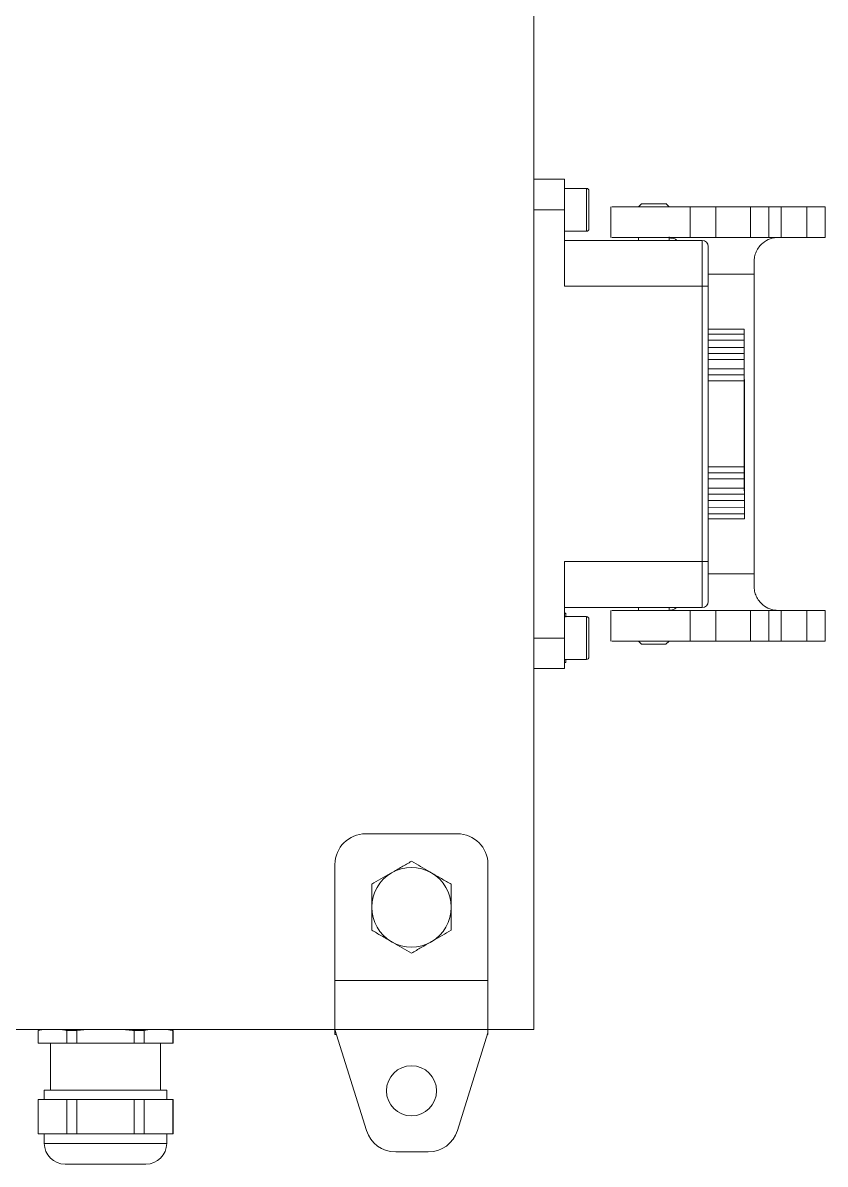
# Model space of a CAD drawing. Extents: x 4137 to 28680, y 2446 to 6814.
# Drawn here: x 10846.8 to 10977.9, y 3404.7 to 3591.2 of the extents above; entities that cross this region are included whole.
import ezdxf

# ---------------------------------------------------------------- set-up
doc = ezdxf.new("R2010")
doc.units = 0
doc.header["$LTSCALE"] = 0.5
doc.layers.get('0').update_dxf_attribs({"linetype": 'CONTINUOUS'})

msp = doc.modelspace()

# ---------------------------------------------------------------- linework, layer by layer
at = {"color": 7, "linetype": 'Continuous', "lineweight": 15}
for p, q in [((10930.31, 3726.67), (10930.31, 3426.67)), ((10930.31, 3726.67), (10930.31, 3426.67)), ((10930.31, 3565.67), (10935.31, 3565.67)), ((10930.31, 3565.67), (10935.31, 3565.67)), ((10935.31, 3560.67), (10935.31, 3565.67)), ((10935.31, 3560.67), (10935.31, 3565.67)), ((10938.91, 3564.17), (10935.31, 3564.17)), ((10938.91, 3564.17), (10935.31, 3564.17)), ((10939.31, 3563.77), (10939.31, 3557.57)), ((10939.31, 3563.77), (10939.31, 3557.57)), ((10947.41, 3561.17), (10947.91, 3561.67)), ((10947.41, 3561.17), (10947.91, 3561.67)), ((10951.91, 3561.67), (10947.91, 3561.67)), ((10951.91, 3561.67), (10947.91, 3561.67)), ((10952.41, 3561.17), (10951.9, 3561.68)), ((10952.41, 3561.17), (10951.9, 3561.68)), ((10930.31, 3560.67), (10935.31, 3560.67)), ((10930.31, 3560.67), (10935.31, 3560.67)), ((10935.31, 3548.17), (10935.31, 3560.67)), ((10935.31, 3548.17), (10935.31, 3560.67)), ((10942.91, 3561.18), (10942.91, 3556.17)), ((10942.91, 3561.18), (10942.91, 3556.17)), ((10955.85, 3556.17), (10955.85, 3561.17)), ((10960.04, 3561.17), (10955.85, 3561.17)), ((10955.85, 3556.17), (10955.85, 3561.17)), ((10960.04, 3561.17), (10955.85, 3561.17)), ((10960.04, 3556.17), (10960.04, 3561.17)), ((10965.71, 3561.17), (10960.04, 3561.17)), ((10960.04, 3556.17), (10960.04, 3561.17)), ((10965.71, 3561.17), (10960.04, 3561.17)), ((10965.71, 3556.17), (10965.71, 3561.17)), ((10965.71, 3556.17), (10965.71, 3561.17)), ((10968.71, 3556.17), (10968.71, 3561.17)), ((10968.71, 3556.17), (10968.71, 3561.17)), ((10970.71, 3556.17), (10970.71, 3561.17)), ((10974.91, 3561.17), (10970.71, 3561.17)), ((10970.71, 3556.17), (10970.71, 3561.17)), ((10974.91, 3561.17), (10970.71, 3561.17)), ((10974.91, 3556.17), (10974.91, 3561.17)), ((10974.91, 3556.17), (10974.91, 3561.17)), ((10977.91, 3556.17), (10977.91, 3561.17)), ((10977.91, 3556.17), (10977.91, 3561.17)), ((10935.31, 3557.17), (10938.91, 3557.17)), ((10935.31, 3557.17), (10938.91, 3557.17)), ((10947.41, 3556.17), (10947.41, 3555.67)), ((10947.41, 3556.17), (10947.41, 3555.67)), ((10952.41, 3555.67), (10952.41, 3556.23)), ((10952.41, 3555.67), (10952.41, 3556.23)), ((10960.04, 3556.17), (10955.85, 3556.17)), ((10960.04, 3556.17), (10955.85, 3556.17)), ((10965.71, 3556.17), (10960.04, 3556.17)), ((10965.71, 3556.17), (10960.04, 3556.17)), ((10974.91, 3556.17), (10970.71, 3556.17)), ((10974.91, 3556.17), (10970.71, 3556.17)), ((10957.81, 3555.67), (10935.31, 3555.67)), ((10957.81, 3555.67), (10935.31, 3555.67)), ((10957.81, 3548.17), (10957.81, 3555.67)), ((10957.81, 3548.17), (10957.81, 3555.67)), ((10966.29, 3552.17), (10966.29, 3550.17)), ((10966.29, 3552.17), (10966.29, 3550.17)), ((10966.29, 3501.17), (10966.29, 3550.17)), ((10966.29, 3501.17), (10966.29, 3550.17)), ((10957.81, 3548.17), (10935.31, 3548.17)), ((10957.81, 3548.17), (10935.31, 3548.17)), ((10957.81, 3503.17), (10957.81, 3548.17)), ((10958.81, 3548.17), (10957.81, 3548.17)), ((10957.81, 3503.17), (10957.81, 3548.17)), ((10958.81, 3548.17), (10957.81, 3548.17)), ((10958.81, 3503.17), (10958.81, 3548.17)), ((10958.81, 3503.17), (10958.81, 3548.17)), ((10958.81, 3541.18), (10964.7, 3541.18)), ((10958.81, 3541.18), (10964.7, 3541.18)), ((10964.7, 3540.35), (10964.7, 3541.18)), ((10964.7, 3541.18), (10964.7, 3541.18)), ((10964.7, 3541.18), (10964.7, 3540.2)), ((10964.7, 3540.35), (10964.7, 3541.18)), ((10964.7, 3541.18), (10964.7, 3541.18)), ((10964.7, 3541.18), (10964.7, 3540.2)), ((10964.7, 3538.18), (10964.7, 3539.37)), ((10964.7, 3538.18), (10964.7, 3539.37)), ((10964.7, 3537.25), (10964.71, 3528.68)), ((10964.7, 3537.25), (10964.71, 3528.68)), ((10958.81, 3537.18), (10964.7, 3537.18)), ((10958.81, 3537.18), (10964.7, 3537.18)), ((10964.7, 3537.18), (10964.7, 3537.18)), ((10964.7, 3537.18), (10964.7, 3537.18)), ((10964.7, 3534.68), (10964.7, 3536.18)), ((10964.7, 3534.68), (10964.7, 3536.18)), ((10964.7, 3533.68), (10958.81, 3533.68)), ((10964.7, 3533.68), (10958.81, 3533.68)), ((10964.7, 3533.68), (10964.7, 3533.68)), ((10964.7, 3533.68), (10964.7, 3533.68)), ((10964.7, 3532.71), (10958.81, 3532.71)), ((10964.7, 3532.71), (10958.81, 3532.71)), ((10964.7, 3518.64), (10964.7, 3532.71)), ((10964.7, 3518.64), (10964.7, 3532.71)), ((10964.71, 3527.68), (10964.71, 3527.68)), ((10964.71, 3527.68), (10964.71, 3527.68)), ((10964.71, 3526.68), (10964.71, 3524.68)), ((10964.71, 3526.68), (10964.71, 3524.68)), ((10964.71, 3523.68), (10964.71, 3523.68)), ((10964.71, 3523.68), (10964.71, 3523.68)), ((10964.71, 3522.68), (10964.71, 3514.1)), ((10964.71, 3522.68), (10964.71, 3514.1)), ((10958.81, 3518.64), (10964.7, 3518.64)), ((10958.81, 3518.64), (10964.7, 3518.64)), ((10958.81, 3517.68), (10964.7, 3517.68)), ((10958.81, 3517.68), (10964.7, 3517.68)), ((10964.7, 3517.68), (10964.7, 3517.68)), ((10964.7, 3517.68), (10964.7, 3517.68)), ((10964.7, 3515.18), (10964.7, 3516.68)), ((10964.7, 3515.18), (10964.7, 3516.68)), ((10964.71, 3514.18), (10958.81, 3514.18)), ((10964.71, 3514.18), (10958.81, 3514.18)), ((10964.71, 3514.18), (10964.71, 3514.18)), ((10964.71, 3514.18), (10964.71, 3514.18)), ((10964.71, 3511.99), (10964.71, 3513.18)), ((10964.71, 3511.99), (10964.71, 3513.18)), ((10964.71, 3511.15), (10964.71, 3510.18)), ((10964.71, 3511.15), (10964.71, 3510.18)), ((10958.81, 3510.18), (10964.71, 3510.18)), ((10958.81, 3510.18), (10964.71, 3510.18)), ((10964.71, 3510.18), (10964.71, 3511)), ((10964.71, 3510.18), (10964.71, 3511)), ((10964.71, 3510.18), (10964.71, 3510.18)), ((10964.71, 3510.18), (10964.71, 3510.18)), ((10935.31, 3503.17), (10957.81, 3503.17)), ((10935.31, 3503.17), (10935.31, 3490.67)), ((10935.31, 3503.17), (10957.81, 3503.17)), ((10935.31, 3503.17), (10935.31, 3490.67)), ((10957.81, 3503.17), (10958.81, 3503.17)), ((10957.81, 3495.67), (10957.81, 3503.17)), ((10957.81, 3503.17), (10958.81, 3503.17)), ((10957.81, 3495.67), (10957.81, 3503.17)), ((10966.29, 3499.17), (10966.29, 3501.17)), ((10966.29, 3499.17), (10966.29, 3501.17)), ((10935.31, 3495.67), (10957.81, 3495.67)), ((10935.31, 3495.67), (10957.81, 3495.67)), ((10935.52, 3494.73), (10935.31, 3494.73)), ((10935.52, 3494.73), (10935.31, 3494.73)), ((10935.51, 3494.67), (10935.31, 3494.67)), ((10935.51, 3494.67), (10935.31, 3494.67)), ((10935.51, 3494.17), (10935.51, 3494.67)), ((10935.51, 3494.17), (10935.51, 3494.67)), ((10942.91, 3495.18), (10942.91, 3490.17)), ((10942.91, 3495.18), (10942.91, 3490.17)), ((10947.41, 3495.17), (10947.41, 3495.67)), ((10947.41, 3495.17), (10947.41, 3495.67)), ((10952.41, 3495.12), (10952.41, 3495.67)), ((10952.41, 3495.12), (10952.41, 3495.67)), ((10955.85, 3495.17), (10955.85, 3490.17)), ((10955.85, 3495.17), (10960.04, 3495.17)), ((10955.85, 3495.17), (10955.85, 3490.17)), ((10955.85, 3495.17), (10960.04, 3495.17)), ((10960.04, 3495.17), (10960.04, 3490.17)), ((10960.04, 3495.17), (10965.71, 3495.17)), ((10960.04, 3495.17), (10960.04, 3490.17)), ((10960.04, 3495.17), (10965.71, 3495.17)), ((10965.71, 3495.17), (10965.71, 3490.17)), ((10965.71, 3495.17), (10965.71, 3490.17)), ((10968.71, 3495.17), (10968.71, 3490.17)), ((10968.71, 3495.17), (10968.71, 3490.17)), ((10970.71, 3495.17), (10970.71, 3490.17)), ((10970.71, 3495.17), (10974.91, 3495.17)), ((10970.71, 3495.17), (10970.71, 3490.17)), ((10970.71, 3495.17), (10974.91, 3495.17)), ((10974.91, 3495.17), (10974.91, 3490.17)), ((10974.91, 3495.17), (10974.91, 3490.17)), ((10977.91, 3495.17), (10977.91, 3490.17)), ((10977.91, 3495.17), (10977.91, 3490.17)), ((10938.91, 3494.17), (10935.31, 3494.17)), ((10938.91, 3494.17), (10935.31, 3494.17)), ((10939.31, 3493.77), (10939.31, 3487.57)), ((10939.31, 3493.77), (10939.31, 3487.57)), ((10930.31, 3490.67), (10935.31, 3490.67)), ((10930.31, 3490.67), (10935.31, 3490.67)), ((10935.31, 3490.67), (10935.31, 3485.67)), ((10935.31, 3490.67), (10935.31, 3485.67)), ((10947.41, 3490.17), (10947.91, 3489.67)), ((10947.41, 3490.17), (10947.91, 3489.67)), ((10951.9, 3489.67), (10952.41, 3490.18)), ((10951.9, 3489.67), (10952.41, 3490.18)), ((10955.85, 3490.17), (10960.04, 3490.17)), ((10955.85, 3490.17), (10960.04, 3490.17)), ((10960.04, 3490.17), (10965.71, 3490.17)), ((10960.04, 3490.17), (10965.71, 3490.17)), ((10970.71, 3490.17), (10974.91, 3490.17)), ((10970.71, 3490.17), (10974.91, 3490.17)), ((10935.31, 3487.17), (10938.91, 3487.17)), ((10935.31, 3487.17), (10938.91, 3487.17)), ((10935.51, 3486.67), (10935.51, 3487.17)), ((10935.51, 3486.67), (10935.51, 3487.17)), ((10935.31, 3485.67), (10930.31, 3485.67)), ((10935.31, 3485.67), (10930.31, 3485.67)), ((10935.31, 3486.67), (10935.51, 3486.67)), ((10935.31, 3486.67), (10935.51, 3486.67)), ((10902.81, 3458.67), (10917.81, 3458.67)), ((10902.81, 3458.67), (10917.81, 3458.67)), ((10897.81, 3453.67), (10897.81, 3434.67)), ((10897.81, 3453.67), (10897.81, 3434.67)), ((10922.81, 3453.67), (10922.81, 3434.67)), ((10922.81, 3453.67), (10922.81, 3434.67)), ((10897.81, 3434.67), (10922.81, 3434.67)), ((10897.81, 3434.67), (10897.81, 3426.67)), ((10897.81, 3434.67), (10922.81, 3434.67)), ((10897.81, 3434.67), (10897.81, 3426.67)), ((10922.81, 3434.67), (10922.81, 3426.67)), ((10922.81, 3434.67), (10922.81, 3426.67)), ((10897.81, 3426.67), (10762.81, 3426.67)), ((10897.81, 3426.67), (10762.81, 3426.67)), ((10849.89, 3426.67), (10849.28, 3426.51)), ((10849.89, 3426.67), (10849.28, 3426.51)), ((10849.28, 3426.51), (10849.28, 3424.43)), ((10849.28, 3426.51), (10849.32, 3426.51)), ((10849.28, 3426.51), (10849.28, 3424.43)), ((10849.28, 3426.51), (10849.32, 3426.51)), ((10849.32, 3426.51), (10850.18, 3426.67)), ((10849.32, 3426.51), (10850.18, 3426.67)), ((10849.32, 3424.43), (10849.32, 3426.51)), ((10849.32, 3424.43), (10849.32, 3426.51)), ((10853.98, 3426.51), (10855.65, 3426.51)), ((10853.98, 3424.43), (10853.98, 3426.51)), ((10853.98, 3426.51), (10855.65, 3426.51)), ((10853.98, 3424.43), (10853.98, 3426.51)), ((10855.65, 3426.51), (10857.37, 3426.67)), ((10855.65, 3426.51), (10857.37, 3426.67)), ((10855.65, 3424.43), (10855.65, 3426.51)), ((10855.65, 3424.43), (10855.65, 3426.51)), ((10864.97, 3424.43), (10864.97, 3426.51)), ((10864.97, 3426.51), (10866.64, 3426.51)), ((10864.97, 3424.43), (10864.97, 3426.51)), ((10864.97, 3426.51), (10866.64, 3426.51)), ((10866.64, 3426.51), (10867.5, 3426.67)), ((10866.64, 3426.51), (10867.5, 3426.67)), ((10866.64, 3424.43), (10866.64, 3426.51)), ((10866.64, 3424.43), (10866.64, 3426.51)), ((10871.34, 3426.51), (10870.73, 3426.67)), ((10871.34, 3426.51), (10870.73, 3426.67)), ((10871.3, 3424.43), (10871.3, 3426.51)), ((10871.3, 3426.51), (10871.34, 3426.51)), ((10871.3, 3424.43), (10871.3, 3426.51)), ((10871.3, 3426.51), (10871.34, 3426.51)), ((10871.34, 3424.43), (10871.34, 3426.51)), ((10871.34, 3424.43), (10871.34, 3426.51)), ((10897.81, 3426.67), (10922.81, 3426.67)), ((10897.81, 3426.67), (10902.96, 3410.18)), ((10897.81, 3426.67), (10897.81, 3425.85)), ((10897.81, 3426.67), (10922.81, 3426.67)), ((10897.81, 3426.67), (10902.96, 3410.18)), ((10897.81, 3426.67), (10897.81, 3425.85)), ((10898.07, 3425.85), (10897.81, 3425.85)), ((10898.07, 3425.85), (10897.81, 3425.85)), ((10917.83, 3410.18), (10922.81, 3426.13)), ((10917.83, 3410.18), (10922.81, 3426.13)), ((10922.81, 3425.85), (10922.72, 3425.85)), ((10922.81, 3425.85), (10922.72, 3425.85)), ((10930.31, 3426.67), (10922.81, 3426.67)), ((10922.81, 3426.13), (10922.81, 3426.67)), ((10930.31, 3426.67), (10922.81, 3426.67)), ((10922.81, 3426.13), (10922.81, 3426.67)), ((10922.81, 3426.13), (10922.81, 3425.85)), ((10922.81, 3426.13), (10922.81, 3425.85)), ((10849.32, 3424.43), (10849.28, 3424.43)), ((10849.32, 3424.43), (10849.28, 3424.43)), ((10853.98, 3424.43), (10849.32, 3424.43)), ((10853.98, 3424.43), (10849.32, 3424.43)), ((10851.3, 3424.43), (10851.3, 3416.77)), ((10851.3, 3424.43), (10851.3, 3416.77)), ((10855.65, 3424.43), (10853.98, 3424.43)), ((10855.65, 3424.43), (10853.98, 3424.43)), ((10864.97, 3424.43), (10855.65, 3424.43)), ((10864.97, 3424.43), (10855.65, 3424.43)), ((10866.64, 3424.43), (10864.97, 3424.43)), ((10866.64, 3424.43), (10864.97, 3424.43)), ((10871.3, 3424.43), (10866.64, 3424.43)), ((10871.3, 3424.43), (10866.64, 3424.43)), ((10869.32, 3416.77), (10869.32, 3424.43)), ((10869.32, 3416.77), (10869.32, 3424.43)), ((10871.34, 3424.43), (10871.3, 3424.43)), ((10871.34, 3424.43), (10871.3, 3424.43)), ((10850.31, 3416.77), (10850.31, 3415.23)), ((10850.31, 3416.77), (10870.31, 3416.77)), ((10850.31, 3416.77), (10850.31, 3415.23)), ((10850.31, 3416.77), (10870.31, 3416.77)), ((10870.31, 3415.23), (10870.31, 3416.77)), ((10870.31, 3415.23), (10870.31, 3416.77)), ((10849.28, 3415.23), (10849.28, 3409.62)), ((10849.32, 3415.23), (10849.28, 3415.23)), ((10849.28, 3415.23), (10849.28, 3409.62)), ((10849.32, 3415.23), (10849.28, 3415.23)), ((10849.32, 3409.62), (10849.32, 3415.23)), ((10851.65, 3415.23), (10849.32, 3415.23)), ((10849.32, 3409.62), (10849.32, 3415.23)), ((10851.65, 3415.23), (10849.32, 3415.23)), ((10853.98, 3415.23), (10851.65, 3415.23)), ((10853.98, 3415.23), (10851.65, 3415.23)), ((10853.98, 3409.62), (10853.98, 3415.23)), ((10855.65, 3415.23), (10853.98, 3415.23)), ((10853.98, 3409.62), (10853.98, 3415.23)), ((10855.65, 3415.23), (10853.98, 3415.23)), ((10855.65, 3409.62), (10855.65, 3415.23)), ((10860.31, 3415.23), (10855.65, 3415.23)), ((10855.65, 3409.62), (10855.65, 3415.23)), ((10860.31, 3415.23), (10855.65, 3415.23)), ((10864.97, 3415.23), (10860.31, 3415.23)), ((10864.97, 3415.23), (10860.31, 3415.23)), ((10864.97, 3409.62), (10864.97, 3415.23)), ((10866.64, 3415.23), (10864.97, 3415.23)), ((10864.97, 3409.62), (10864.97, 3415.23)), ((10866.64, 3415.23), (10864.97, 3415.23)), ((10866.64, 3409.62), (10866.64, 3415.23)), ((10868.97, 3415.23), (10866.64, 3415.23)), ((10866.64, 3409.62), (10866.64, 3415.23)), ((10868.97, 3415.23), (10866.64, 3415.23)), ((10871.3, 3415.23), (10868.97, 3415.23)), ((10871.3, 3415.23), (10868.97, 3415.23)), ((10871.3, 3409.62), (10871.3, 3415.23)), ((10871.34, 3415.23), (10871.3, 3415.23)), ((10871.3, 3409.62), (10871.3, 3415.23)), ((10871.34, 3415.23), (10871.3, 3415.23)), ((10871.34, 3409.62), (10871.34, 3415.23)), ((10871.34, 3409.62), (10871.34, 3415.23)), ((10849.28, 3409.62), (10849.32, 3409.62)), ((10849.28, 3409.62), (10849.32, 3409.62)), ((10849.32, 3409.62), (10851.65, 3409.62)), ((10849.32, 3409.62), (10851.65, 3409.62)), ((10850.31, 3409.62), (10850.31, 3408.08)), ((10850.31, 3409.62), (10850.31, 3408.08)), ((10851.65, 3409.62), (10853.98, 3409.62)), ((10851.65, 3409.62), (10853.98, 3409.62)), ((10853.98, 3409.62), (10855.65, 3409.62)), ((10853.98, 3409.62), (10855.65, 3409.62)), ((10855.65, 3409.62), (10860.31, 3409.62)), ((10855.65, 3409.62), (10860.31, 3409.62)), ((10860.31, 3409.62), (10864.97, 3409.62)), ((10860.31, 3409.62), (10864.97, 3409.62)), ((10864.97, 3409.62), (10866.64, 3409.62)), ((10864.97, 3409.62), (10866.64, 3409.62)), ((10866.64, 3409.62), (10868.97, 3409.62)), ((10866.64, 3409.62), (10868.97, 3409.62)), ((10868.97, 3409.62), (10871.3, 3409.62)), ((10868.97, 3409.62), (10871.3, 3409.62)), ((10870.31, 3408.08), (10870.31, 3409.62)), ((10870.31, 3408.08), (10870.31, 3409.62)), ((10871.3, 3409.62), (10871.34, 3409.62)), ((10871.3, 3409.62), (10871.34, 3409.62)), ((10907.73, 3406.67), (10913.05, 3406.67)), ((10907.73, 3406.67), (10913.05, 3406.67)), ((10853.71, 3404.67), (10866.91, 3404.67)), ((10853.71, 3404.67), (10866.91, 3404.67))]:
    msp.add_line(p, q, dxfattribs=at)
at = {"color": 8, "linetype": 'Continuous', "lineweight": 15}
for p, q in [((10938.91, 3557.17), (10938.91, 3564.17)), ((10938.91, 3557.17), (10938.91, 3564.17)), ((10966.29, 3550.17), (10958.81, 3550.17)), ((10966.29, 3550.17), (10958.81, 3550.17)), ((10958.81, 3540.35), (10964.7, 3540.35)), ((10958.81, 3540.35), (10964.7, 3540.35)), ((10958.81, 3539.37), (10964.7, 3539.37)), ((10958.81, 3539.37), (10964.7, 3539.37)), ((10958.81, 3538.18), (10964.7, 3538.18)), ((10958.81, 3538.18), (10964.7, 3538.18)), ((10964.7, 3536.18), (10958.81, 3536.18)), ((10964.7, 3536.18), (10958.81, 3536.18)), ((10964.7, 3534.68), (10958.81, 3534.68)), ((10964.7, 3534.68), (10958.81, 3534.68)), ((10958.81, 3516.68), (10964.7, 3516.68)), ((10958.81, 3516.68), (10964.7, 3516.68)), ((10958.81, 3515.18), (10964.7, 3515.18)), ((10958.81, 3515.18), (10964.7, 3515.18)), ((10964.71, 3513.18), (10958.81, 3513.18)), ((10964.71, 3513.18), (10958.81, 3513.18)), ((10964.71, 3511.99), (10958.81, 3511.98)), ((10964.71, 3511.99), (10958.81, 3511.98)), ((10964.71, 3511), (10958.81, 3511)), ((10964.71, 3511), (10958.81, 3511)), ((10966.29, 3501.17), (10958.81, 3501.17)), ((10966.29, 3501.17), (10958.81, 3501.17)), ((10938.91, 3487.17), (10938.91, 3494.17)), ((10938.91, 3487.17), (10938.91, 3494.17)), ((10850.31, 3408.08), (10870.31, 3408.08)), ((10850.31, 3408.08), (10870.31, 3408.08))]:
    msp.add_line(p, q, dxfattribs=at)
at = {"color": 7, "linetype": 'Continuous', "lineweight": 15, "flags": 128}
for points in [[(10964.7, 3540.35), (10964.7, 3540.31), (10964.7, 3540.23), (10964.7, 3540.13), (10964.7, 3540.01), (10964.7, 3539.87), (10964.7, 3539.71), (10964.7, 3539.54), (10964.7, 3539.37)], [(10964.7, 3540.35), (10964.7, 3540.31), (10964.7, 3540.23), (10964.7, 3540.13), (10964.7, 3540.01), (10964.7, 3539.87), (10964.7, 3539.71), (10964.7, 3539.54), (10964.7, 3539.37)], [(10964.7, 3540.2), (10964.7, 3540.07), (10964.7, 3539.85), (10964.7, 3539.55), (10964.7, 3539.18), (10964.7, 3538.75), (10964.7, 3538.27), (10964.7, 3537.77), (10964.7, 3537.25)], [(10964.7, 3540.2), (10964.7, 3540.07), (10964.7, 3539.85), (10964.7, 3539.55), (10964.7, 3539.18), (10964.7, 3538.75), (10964.7, 3538.27), (10964.7, 3537.77), (10964.7, 3537.25)], [(10964.7, 3537.18), (10964.7, 3537.2), (10964.7, 3537.25), (10964.7, 3537.34), (10964.7, 3537.47), (10964.7, 3537.62), (10964.7, 3537.79), (10964.7, 3537.98), (10964.7, 3538.18)], [(10964.7, 3537.18), (10964.7, 3537.2), (10964.7, 3537.25), (10964.7, 3537.34), (10964.7, 3537.47), (10964.7, 3537.62), (10964.7, 3537.79), (10964.7, 3537.98), (10964.7, 3538.18)], [(10964.7, 3536.18), (10964.7, 3536.37), (10964.7, 3536.56), (10964.7, 3536.73), (10964.7, 3536.88), (10964.7, 3537.01), (10964.7, 3537.1), (10964.7, 3537.16), (10964.7, 3537.18)], [(10964.7, 3536.18), (10964.7, 3536.37), (10964.7, 3536.56), (10964.7, 3536.73), (10964.7, 3536.88), (10964.7, 3537.01), (10964.7, 3537.1), (10964.7, 3537.16), (10964.7, 3537.18)], [(10964.7, 3533.68), (10964.7, 3533.7), (10964.7, 3533.75), (10964.7, 3533.84), (10964.7, 3533.97), (10964.7, 3534.12), (10964.7, 3534.29), (10964.7, 3534.48), (10964.7, 3534.68)], [(10964.7, 3533.68), (10964.7, 3533.7), (10964.7, 3533.75), (10964.7, 3533.84), (10964.7, 3533.97), (10964.7, 3534.12), (10964.7, 3534.29), (10964.7, 3534.48), (10964.7, 3534.68)], [(10964.7, 3532.38), (10964.7, 3532.91), (10964.7, 3533.37), (10964.7, 3533.67), (10964.7, 3533.78), (10964.7, 3533.67), (10964.7, 3533.37), (10964.7, 3532.91), (10964.7, 3532.38), (10964.7, 3531.84), (10964.7, 3531.39), (10964.7, 3531.08), (10964.7, 3530.98), (10964.7, 3531.08), (10964.7, 3531.39), (10964.7, 3531.84), (10964.7, 3532.38)], [(10964.7, 3532.38), (10964.7, 3532.91), (10964.7, 3533.37), (10964.7, 3533.67), (10964.7, 3533.78), (10964.7, 3533.67), (10964.7, 3533.37), (10964.7, 3532.91), (10964.7, 3532.38), (10964.7, 3531.84), (10964.7, 3531.39), (10964.7, 3531.08), (10964.7, 3530.98), (10964.7, 3531.08), (10964.7, 3531.39), (10964.7, 3531.84), (10964.7, 3532.38)], [(10964.7, 3532.38), (10964.7, 3532.91), (10964.7, 3533.37), (10964.7, 3533.67), (10964.7, 3533.78), (10964.7, 3533.67), (10964.7, 3533.37), (10964.7, 3532.91), (10964.7, 3532.38), (10964.7, 3531.84), (10964.7, 3531.39), (10964.7, 3531.08), (10964.7, 3530.98), (10964.7, 3531.08), (10964.7, 3531.39), (10964.7, 3531.84), (10964.7, 3532.38)], [(10964.7, 3532.38), (10964.7, 3532.91), (10964.7, 3533.37), (10964.7, 3533.67), (10964.7, 3533.78), (10964.7, 3533.67), (10964.7, 3533.37), (10964.7, 3532.91), (10964.7, 3532.38), (10964.7, 3531.84), (10964.7, 3531.39), (10964.7, 3531.08), (10964.7, 3530.98), (10964.7, 3531.08), (10964.7, 3531.39), (10964.7, 3531.84), (10964.7, 3532.38)], [(10964.7, 3533.68), (10964.7, 3533.66), (10964.7, 3533.6), (10964.7, 3533.51), (10964.7, 3533.39), (10964.7, 3533.25), (10964.7, 3533.08), (10964.7, 3532.9), (10964.7, 3532.71)], [(10964.7, 3533.68), (10964.7, 3533.66), (10964.7, 3533.6), (10964.7, 3533.51), (10964.7, 3533.39), (10964.7, 3533.25), (10964.7, 3533.08), (10964.7, 3532.9), (10964.7, 3532.71)], [(10964.71, 3527.68), (10964.71, 3527.7), (10964.71, 3527.75), (10964.71, 3527.84), (10964.71, 3527.97), (10964.71, 3528.12), (10964.71, 3528.29), (10964.71, 3528.48), (10964.71, 3528.68)], [(10964.71, 3527.68), (10964.71, 3527.7), (10964.71, 3527.75), (10964.71, 3527.84), (10964.71, 3527.97), (10964.71, 3528.12), (10964.71, 3528.29), (10964.71, 3528.48), (10964.71, 3528.68)], [(10964.7, 3525.68), (10964.7, 3526.21), (10964.7, 3526.67), (10964.7, 3526.97), (10964.7, 3527.08), (10964.7, 3526.97), (10964.7, 3526.67), (10964.7, 3526.21), (10964.7, 3525.68), (10964.7, 3525.14), (10964.7, 3524.69), (10964.7, 3524.38), (10964.7, 3524.28), (10964.7, 3524.38), (10964.7, 3524.69), (10964.7, 3525.14), (10964.7, 3525.68)], [(10964.7, 3525.68), (10964.7, 3526.21), (10964.7, 3526.67), (10964.7, 3526.97), (10964.7, 3527.08), (10964.7, 3526.97), (10964.7, 3526.67), (10964.7, 3526.21), (10964.7, 3525.68), (10964.7, 3525.14), (10964.7, 3524.69), (10964.7, 3524.38), (10964.7, 3524.28), (10964.7, 3524.38), (10964.7, 3524.69), (10964.7, 3525.14), (10964.7, 3525.68)], [(10964.71, 3526.68), (10964.71, 3526.87), (10964.71, 3527.06), (10964.71, 3527.23), (10964.71, 3527.38), (10964.71, 3527.51), (10964.71, 3527.6), (10964.71, 3527.66), (10964.71, 3527.68)], [(10964.71, 3526.68), (10964.71, 3526.87), (10964.71, 3527.06), (10964.71, 3527.23), (10964.71, 3527.38), (10964.71, 3527.51), (10964.71, 3527.6), (10964.71, 3527.66), (10964.71, 3527.68)], [(10964.71, 3525.68), (10964.71, 3526.21), (10964.71, 3526.67), (10964.71, 3526.97), (10964.71, 3527.08), (10964.71, 3526.97), (10964.71, 3526.67), (10964.71, 3526.21), (10964.71, 3525.68), (10964.71, 3525.14), (10964.71, 3524.69), (10964.71, 3524.38), (10964.71, 3524.28), (10964.71, 3524.38), (10964.71, 3524.69), (10964.71, 3525.14), (10964.71, 3525.68)], [(10964.71, 3525.68), (10964.71, 3526.21), (10964.71, 3526.67), (10964.71, 3526.97), (10964.71, 3527.08), (10964.71, 3526.97), (10964.71, 3526.67), (10964.71, 3526.21), (10964.71, 3525.68), (10964.71, 3525.14), (10964.71, 3524.69), (10964.71, 3524.38), (10964.71, 3524.28), (10964.71, 3524.38), (10964.71, 3524.69), (10964.71, 3525.14), (10964.71, 3525.68)], [(10964.71, 3523.68), (10964.71, 3523.7), (10964.71, 3523.75), (10964.71, 3523.84), (10964.71, 3523.97), (10964.71, 3524.12), (10964.71, 3524.29), (10964.71, 3524.48), (10964.71, 3524.68)], [(10964.71, 3523.68), (10964.71, 3523.7), (10964.71, 3523.75), (10964.71, 3523.84), (10964.71, 3523.97), (10964.71, 3524.12), (10964.71, 3524.29), (10964.71, 3524.48), (10964.71, 3524.68)], [(10964.71, 3522.68), (10964.71, 3522.87), (10964.71, 3523.06), (10964.71, 3523.23), (10964.71, 3523.38), (10964.71, 3523.51), (10964.71, 3523.6), (10964.71, 3523.66), (10964.71, 3523.68)], [(10964.71, 3522.68), (10964.71, 3522.87), (10964.71, 3523.06), (10964.71, 3523.23), (10964.71, 3523.38), (10964.71, 3523.51), (10964.71, 3523.6), (10964.71, 3523.66), (10964.71, 3523.68)], [(10964.71, 3518.98), (10964.71, 3519.51), (10964.71, 3519.97), (10964.71, 3520.27), (10964.71, 3520.38), (10964.71, 3520.27), (10964.71, 3519.97), (10964.71, 3519.51), (10964.71, 3518.98), (10964.71, 3518.44), (10964.71, 3517.99), (10964.71, 3517.68), (10964.71, 3517.58), (10964.71, 3517.68), (10964.71, 3517.99), (10964.71, 3518.44), (10964.71, 3518.98)], [(10964.71, 3518.98), (10964.71, 3519.51), (10964.71, 3519.97), (10964.71, 3520.27), (10964.71, 3520.38), (10964.71, 3520.27), (10964.71, 3519.97), (10964.71, 3519.51), (10964.71, 3518.98), (10964.71, 3518.44), (10964.71, 3517.99), (10964.71, 3517.68), (10964.71, 3517.58), (10964.71, 3517.68), (10964.71, 3517.99), (10964.71, 3518.44), (10964.71, 3518.98)], [(10964.71, 3518.98), (10964.71, 3519.51), (10964.71, 3519.97), (10964.71, 3520.27), (10964.71, 3520.38), (10964.71, 3520.27), (10964.71, 3519.97), (10964.71, 3519.51), (10964.71, 3518.98), (10964.71, 3518.44), (10964.71, 3517.99), (10964.71, 3517.68), (10964.71, 3517.58), (10964.71, 3517.68), (10964.71, 3517.99), (10964.71, 3518.44), (10964.71, 3518.98)], [(10964.71, 3518.98), (10964.71, 3519.51), (10964.71, 3519.97), (10964.71, 3520.27), (10964.71, 3520.38), (10964.71, 3520.27), (10964.71, 3519.97), (10964.71, 3519.51), (10964.71, 3518.98), (10964.71, 3518.44), (10964.71, 3517.99), (10964.71, 3517.68), (10964.71, 3517.58), (10964.71, 3517.68), (10964.71, 3517.99), (10964.71, 3518.44), (10964.71, 3518.98)], [(10964.7, 3518.64), (10964.7, 3518.45), (10964.7, 3518.27), (10964.7, 3518.1), (10964.7, 3517.96), (10964.7, 3517.84), (10964.7, 3517.75), (10964.7, 3517.69), (10964.7, 3517.68)], [(10964.7, 3518.64), (10964.7, 3518.45), (10964.7, 3518.27), (10964.7, 3518.1), (10964.7, 3517.96), (10964.7, 3517.84), (10964.7, 3517.75), (10964.7, 3517.69), (10964.7, 3517.68)], [(10964.7, 3516.68), (10964.7, 3516.87), (10964.7, 3517.06), (10964.7, 3517.23), (10964.7, 3517.38), (10964.7, 3517.51), (10964.7, 3517.6), (10964.7, 3517.66), (10964.7, 3517.68)], [(10964.7, 3516.68), (10964.7, 3516.87), (10964.7, 3517.06), (10964.7, 3517.23), (10964.7, 3517.38), (10964.7, 3517.51), (10964.7, 3517.6), (10964.7, 3517.66), (10964.7, 3517.68)], [(10964.71, 3514.18), (10964.71, 3514.2), (10964.71, 3514.25), (10964.71, 3514.34), (10964.71, 3514.47), (10964.71, 3514.62), (10964.7, 3514.79), (10964.7, 3514.98), (10964.7, 3515.18)], [(10964.71, 3514.18), (10964.71, 3514.2), (10964.71, 3514.25), (10964.71, 3514.34), (10964.71, 3514.47), (10964.71, 3514.62), (10964.7, 3514.79), (10964.7, 3514.98), (10964.7, 3515.18)], [(10964.71, 3513.18), (10964.71, 3513.37), (10964.71, 3513.56), (10964.71, 3513.73), (10964.71, 3513.88), (10964.71, 3514.01), (10964.71, 3514.1), (10964.71, 3514.16), (10964.71, 3514.18)], [(10964.71, 3513.18), (10964.71, 3513.37), (10964.71, 3513.56), (10964.71, 3513.73), (10964.71, 3513.88), (10964.71, 3514.01), (10964.71, 3514.1), (10964.71, 3514.16), (10964.71, 3514.18)], [(10964.71, 3514.1), (10964.71, 3513.58), (10964.71, 3513.08), (10964.71, 3512.6), (10964.71, 3512.18), (10964.71, 3511.81), (10964.71, 3511.51), (10964.71, 3511.29), (10964.71, 3511.15)], [(10964.71, 3514.1), (10964.71, 3513.58), (10964.71, 3513.08), (10964.71, 3512.6), (10964.71, 3512.18), (10964.71, 3511.81), (10964.71, 3511.51), (10964.71, 3511.29), (10964.71, 3511.15)], [(10964.71, 3511.99), (10964.71, 3511.81), (10964.71, 3511.64), (10964.71, 3511.49), (10964.71, 3511.34), (10964.71, 3511.22), (10964.71, 3511.12), (10964.71, 3511.05), (10964.71, 3511)], [(10964.71, 3511.99), (10964.71, 3511.81), (10964.71, 3511.64), (10964.71, 3511.49), (10964.71, 3511.34), (10964.71, 3511.22), (10964.71, 3511.12), (10964.71, 3511.05), (10964.71, 3511)]]:
    msp.add_lwpolyline(points, dxfattribs=at)
at = {"color": 7, "linetype": 'Continuous', "lineweight": 15}
msp.add_circle((10910.31, 3416.67), 4.1, dxfattribs=at)
msp.add_circle((10910.31, 3416.67), 4.1, dxfattribs=at)
for centre, radius, start, end in [((10938.91, 3563.77), 0.4, 0, 90), ((10938.91, 3563.77), 0.4, 0, 90), ((10938.91, 3557.57), 0.4, 270, 0), ((10938.91, 3557.57), 0.4, 270, 0), ((10957.81, 3554.67), 1, 0, 90), ((10957.81, 3554.67), 1, 0, 90), ((10957.81, 3496.67), 1, 270, 360), ((10957.81, 3496.67), 1, 270, 360), ((10938.91, 3493.77), 0.4, 0, 90), ((10938.91, 3493.77), 0.4, 0, 90), ((10938.91, 3487.57), 0.4, 270, 0), ((10938.91, 3487.57), 0.4, 270, 0), ((10902.81, 3453.67), 5, 90, 180), ((10902.81, 3453.67), 5, 90, 180), ((10917.81, 3453.67), 5, 0, 90), ((10917.81, 3453.67), 5, 0, 90), ((10910.31, 3446.67), 6.5, 120, 180), ((10910.31, 3446.67), 6.5, 120, 180), ((10910.31, 3446.67), 6.5, 60, 120), ((10910.31, 3446.67), 6.5, 60, 120), ((10910.31, 3446.67), 6.5, 0, 60), ((10910.31, 3446.67), 6.5, 0, 60), ((10910.31, 3446.67), 6.5, 180, 240), ((10910.31, 3446.67), 6.5, 180, 240), ((10910.31, 3446.67), 6.5, 300, 0), ((10910.31, 3446.67), 6.5, 300, 0), ((10910.31, 3446.67), 6.5, 240, 300), ((10910.31, 3446.67), 6.5, 240, 300), ((10907.73, 3411.67), 5, 197.354, 270), ((10907.73, 3411.67), 5, 197.354, 270), ((10913.05, 3411.67), 5, 270, 342.646), ((10913.05, 3411.67), 5, 270, 342.646), ((10853.71, 3408.08), 3.4, 180, 270), ((10853.71, 3408.08), 3.4, 180, 270), ((10866.91, 3408.08), 3.4, 270, 0), ((10866.91, 3408.08), 3.4, 270, 0)]:
    msp.add_arc(centre, radius, start, end, dxfattribs=at)
for points, knots in [([(10955.85, 3561.17), (10955.27, 3561.17), (10954.12, 3561.17), (10951.51, 3561.17), (10948.73, 3561.17), (10946.09, 3561.17), (10944.09, 3561.17), (10942.98, 3561.17), (10943.02, 3561.17), (10943.04, 3561.17)], [0, 0, 0, 0, 0.152016, 0.304032, 0.456047, 0.608063, 0.760079, 0.912094, 1, 1, 1, 1]), ([(10955.85, 3561.17), (10955.27, 3561.17), (10954.12, 3561.17), (10951.51, 3561.17), (10948.73, 3561.17), (10946.09, 3561.17), (10944.09, 3561.17), (10942.98, 3561.17), (10943.02, 3561.17), (10943.04, 3561.17)], [0, 0, 0, 0, 0.152016, 0.304032, 0.456047, 0.608063, 0.760079, 0.912094, 1, 1, 1, 1]), ([(10968.71, 3561.17), (10968.66, 3561.17), (10968.57, 3561.17), (10967.88, 3561.17), (10966.89, 3561.17), (10966.1, 3561.17), (10965.71, 3561.17)], [0, 0, 0, 0, 0.249999, 0.499999, 0.749998, 1, 1, 1, 1]), ([(10968.71, 3561.17), (10968.66, 3561.17), (10968.57, 3561.17), (10967.88, 3561.17), (10966.89, 3561.17), (10966.1, 3561.17), (10965.71, 3561.17)], [0, 0, 0, 0, 0.249999, 0.499999, 0.749998, 1, 1, 1, 1]), ([(10970.71, 3561.17), (10970.45, 3561.17), (10969.92, 3561.17), (10969.26, 3561.17), (10968.8, 3561.17), (10968.74, 3561.17), (10968.71, 3561.17)], [0, 0, 0, 0, 0.25, 0.500001, 0.750001, 1, 1, 1, 1]), ([(10970.71, 3561.17), (10970.45, 3561.17), (10969.92, 3561.17), (10969.26, 3561.17), (10968.8, 3561.17), (10968.74, 3561.17), (10968.71, 3561.17)], [0, 0, 0, 0, 0.25, 0.500001, 0.750001, 1, 1, 1, 1]), ([(10977.91, 3561.17), (10977.86, 3561.17), (10977.77, 3561.17), (10977.08, 3561.17), (10976.09, 3561.17), (10975.3, 3561.17), (10974.91, 3561.17)], [0, 0, 0, 0, 0.25, 0.5, 0.750001, 1, 1, 1, 1]), ([(10977.91, 3561.17), (10977.86, 3561.17), (10977.77, 3561.17), (10977.08, 3561.17), (10976.09, 3561.17), (10975.3, 3561.17), (10974.91, 3561.17)], [0, 0, 0, 0, 0.25, 0.5, 0.750001, 1, 1, 1, 1]), ([(10955.85, 3556.17), (10955.27, 3556.17), (10954.12, 3556.17), (10951.51, 3556.17), (10948.73, 3556.17), (10946.09, 3556.17), (10944.09, 3556.17), (10942.98, 3556.17), (10943.02, 3556.17), (10943.04, 3556.17)], [0, 0, 0, 0, 0.152016, 0.304032, 0.456047, 0.608063, 0.760079, 0.912094, 1, 1, 1, 1]), ([(10955.85, 3556.17), (10955.27, 3556.17), (10954.12, 3556.17), (10951.51, 3556.17), (10948.73, 3556.17), (10946.09, 3556.17), (10944.09, 3556.17), (10942.98, 3556.17), (10943.02, 3556.17), (10943.04, 3556.17)], [0, 0, 0, 0, 0.152016, 0.304032, 0.456047, 0.608063, 0.760079, 0.912094, 1, 1, 1, 1]), ([(10952.41, 3556.08), (10952.72, 3556.06), (10953.19, 3556.04), (10953.6, 3555.76), (10953.73, 3555.67)], [0, 0, 0, 0, 0.675949, 1, 1, 1, 1]), ([(10952.41, 3556.08), (10952.72, 3556.06), (10953.19, 3556.04), (10953.6, 3555.76), (10953.73, 3555.67)], [0, 0, 0, 0, 0.675949, 1, 1, 1, 1]), ([(10968.71, 3556.17), (10968.66, 3556.17), (10968.57, 3556.17), (10967.88, 3556.17), (10966.89, 3556.17), (10966.1, 3556.17), (10965.71, 3556.17)], [0, 0, 0, 0, 0.249999, 0.499999, 0.749998, 1, 1, 1, 1]), ([(10968.71, 3556.17), (10968.66, 3556.17), (10968.57, 3556.17), (10967.88, 3556.17), (10966.89, 3556.17), (10966.1, 3556.17), (10965.71, 3556.17)], [0, 0, 0, 0, 0.249999, 0.499999, 0.749998, 1, 1, 1, 1]), ([(10966.29, 3552.17), (10966.31, 3552.45), (10966.35, 3553.04), (10966.75, 3554.2), (10967.63, 3555.29), (10968.92, 3556.05), (10969.83, 3556.13), (10970.29, 3556.17)], [0, 0, 0, 0, 0.106086, 0.223203, 0.499716, 0.749714, 1, 1, 1, 1]), ([(10966.29, 3552.17), (10966.31, 3552.45), (10966.35, 3553.04), (10966.75, 3554.2), (10967.63, 3555.29), (10968.92, 3556.05), (10969.83, 3556.13), (10970.29, 3556.17)], [0, 0, 0, 0, 0.106086, 0.223203, 0.499716, 0.749714, 1, 1, 1, 1]), ([(10970.71, 3556.17), (10970.45, 3556.17), (10969.92, 3556.17), (10969.26, 3556.17), (10968.8, 3556.17), (10968.74, 3556.17), (10968.71, 3556.17)], [0, 0, 0, 0, 0.25, 0.500001, 0.750001, 1, 1, 1, 1]), ([(10970.71, 3556.17), (10970.45, 3556.17), (10969.92, 3556.17), (10969.26, 3556.17), (10968.8, 3556.17), (10968.74, 3556.17), (10968.71, 3556.17)], [0, 0, 0, 0, 0.25, 0.500001, 0.750001, 1, 1, 1, 1]), ([(10977.91, 3556.17), (10977.86, 3556.17), (10977.77, 3556.17), (10977.08, 3556.17), (10976.09, 3556.17), (10975.3, 3556.17), (10974.91, 3556.17)], [0, 0, 0, 0, 0.25, 0.5, 0.750001, 1, 1, 1, 1]), ([(10977.91, 3556.17), (10977.86, 3556.17), (10977.77, 3556.17), (10977.08, 3556.17), (10976.09, 3556.17), (10975.3, 3556.17), (10974.91, 3556.17)], [0, 0, 0, 0, 0.25, 0.5, 0.750001, 1, 1, 1, 1]), ([(10958.81, 3554.67), (10958.81, 3554.58), (10958.81, 3554.38), (10958.81, 3552.88), (10958.81, 3550.73), (10958.81, 3549.03), (10958.81, 3548.17)], [0, 0, 0, 0, 0.25, 0.5, 0.75, 1, 1, 1, 1]), ([(10958.81, 3554.67), (10958.81, 3554.58), (10958.81, 3554.38), (10958.81, 3552.88), (10958.81, 3550.73), (10958.81, 3549.03), (10958.81, 3548.17)], [0, 0, 0, 0, 0.25, 0.5, 0.75, 1, 1, 1, 1]), ([(10958.81, 3496.67), (10958.81, 3496.77), (10958.81, 3496.97), (10958.81, 3498.47), (10958.81, 3500.62), (10958.81, 3502.32), (10958.81, 3503.17)], [0, 0, 0, 0, 0.25, 0.4999998, 0.7499998, 1, 1, 1, 1]), ([(10958.81, 3496.67), (10958.81, 3496.77), (10958.81, 3496.97), (10958.81, 3498.47), (10958.81, 3500.62), (10958.81, 3502.32), (10958.81, 3503.17)], [0, 0, 0, 0, 0.25, 0.4999998, 0.7499998, 1, 1, 1, 1]), ([(10970.29, 3495.17), (10969.8, 3495.22), (10968.89, 3495.31), (10967.61, 3496.08), (10966.75, 3497.15), (10966.35, 3498.3), (10966.31, 3498.89), (10966.29, 3499.17)], [0, 0, 0, 0, 0.267419, 0.500223, 0.77668, 0.893832, 1, 1, 1, 1]), ([(10970.29, 3495.17), (10969.8, 3495.22), (10968.89, 3495.31), (10967.61, 3496.08), (10966.75, 3497.15), (10966.35, 3498.3), (10966.31, 3498.89), (10966.29, 3499.17)], [0, 0, 0, 0, 0.267419, 0.500223, 0.77668, 0.893832, 1, 1, 1, 1]), ([(10935.51, 3494.06), (10935.51, 3494.09), (10935.51, 3494.17), (10935.51, 3494.32), (10935.51, 3494.48), (10935.51, 3494.62), (10935.51, 3494.72), (10935.51, 3494.73), (10935.51, 3494.73)], [0, 0, 0, 0, 0.115856, 0.292683, 0.46951, 0.646339, 0.82317, 1, 1, 1, 1]), ([(10935.51, 3494.06), (10935.51, 3494.09), (10935.51, 3494.17), (10935.51, 3494.32), (10935.51, 3494.48), (10935.51, 3494.62), (10935.51, 3494.72), (10935.51, 3494.73), (10935.51, 3494.73)], [0, 0, 0, 0, 0.115856, 0.292683, 0.46951, 0.646339, 0.82317, 1, 1, 1, 1]), ([(10943.04, 3495.17), (10943.02, 3495.17), (10942.98, 3495.17), (10944.09, 3495.17), (10946.09, 3495.17), (10948.73, 3495.17), (10951.51, 3495.17), (10954.12, 3495.17), (10955.27, 3495.17), (10955.85, 3495.17)], [0, 0, 0, 0, 0.087906, 0.239921, 0.391937, 0.543953, 0.695968, 0.847984, 1, 1, 1, 1]), ([(10943.04, 3495.17), (10943.02, 3495.17), (10942.98, 3495.17), (10944.09, 3495.17), (10946.09, 3495.17), (10948.73, 3495.17), (10951.51, 3495.17), (10954.12, 3495.17), (10955.27, 3495.17), (10955.85, 3495.17)], [0, 0, 0, 0, 0.087906, 0.239921, 0.391937, 0.543953, 0.695968, 0.847984, 1, 1, 1, 1]), ([(10953.71, 3495.67), (10953.55, 3495.58), (10952.99, 3495.22), (10952.35, 3495.19), (10951.89, 3495.17)], [0, 0, 0, 0, 0.275636, 1, 1, 1, 1]), ([(10953.71, 3495.67), (10953.55, 3495.58), (10952.99, 3495.22), (10952.35, 3495.19), (10951.89, 3495.17)], [0, 0, 0, 0, 0.275636, 1, 1, 1, 1]), ([(10965.71, 3495.17), (10966.1, 3495.17), (10966.89, 3495.17), (10967.88, 3495.17), (10968.57, 3495.17), (10968.66, 3495.17), (10968.71, 3495.17)], [0, 0, 0, 0, 0.250002, 0.500001, 0.750001, 1, 1, 1, 1]), ([(10965.71, 3495.17), (10966.1, 3495.17), (10966.89, 3495.17), (10967.88, 3495.17), (10968.57, 3495.17), (10968.66, 3495.17), (10968.71, 3495.17)], [0, 0, 0, 0, 0.250002, 0.500001, 0.750001, 1, 1, 1, 1]), ([(10968.71, 3495.17), (10968.74, 3495.17), (10968.8, 3495.17), (10969.26, 3495.17), (10969.92, 3495.17), (10970.45, 3495.17), (10970.71, 3495.17)], [0, 0, 0, 0, 0.249999, 0.499999, 0.75, 1, 1, 1, 1]), ([(10968.71, 3495.17), (10968.74, 3495.17), (10968.8, 3495.17), (10969.26, 3495.17), (10969.92, 3495.17), (10970.45, 3495.17), (10970.71, 3495.17)], [0, 0, 0, 0, 0.249999, 0.499999, 0.75, 1, 1, 1, 1]), ([(10974.91, 3495.17), (10975.3, 3495.17), (10976.09, 3495.17), (10977.08, 3495.17), (10977.77, 3495.17), (10977.86, 3495.17), (10977.91, 3495.17)], [0, 0, 0, 0, 0.249999, 0.5, 0.75, 1, 1, 1, 1]), ([(10974.91, 3495.17), (10975.3, 3495.17), (10976.09, 3495.17), (10977.08, 3495.17), (10977.77, 3495.17), (10977.86, 3495.17), (10977.91, 3495.17)], [0, 0, 0, 0, 0.249999, 0.5, 0.75, 1, 1, 1, 1]), ([(10943.04, 3490.17), (10943.02, 3490.17), (10942.98, 3490.17), (10944.09, 3490.17), (10946.09, 3490.17), (10948.73, 3490.17), (10951.51, 3490.17), (10954.12, 3490.17), (10955.27, 3490.17), (10955.85, 3490.17)], [0, 0, 0, 0, 0.087906, 0.239921, 0.391937, 0.543953, 0.695968, 0.847984, 1, 1, 1, 1]), ([(10943.04, 3490.17), (10943.02, 3490.17), (10942.98, 3490.17), (10944.09, 3490.17), (10946.09, 3490.17), (10948.73, 3490.17), (10951.51, 3490.17), (10954.12, 3490.17), (10955.27, 3490.17), (10955.85, 3490.17)], [0, 0, 0, 0, 0.087906, 0.239921, 0.391937, 0.543953, 0.695968, 0.847984, 1, 1, 1, 1]), ([(10947.91, 3489.67), (10947.94, 3489.67), (10948, 3489.67), (10948.46, 3489.67), (10949.12, 3489.67), (10949.91, 3489.67), (10950.7, 3489.67), (10951.36, 3489.67), (10951.82, 3489.67), (10951.88, 3489.67), (10951.91, 3489.67)], [0, 0, 0, 0, 0.125, 0.25, 0.374999, 0.5, 0.625, 0.75, 0.875, 1, 1, 1, 1]), ([(10947.91, 3489.67), (10947.94, 3489.67), (10948, 3489.67), (10948.46, 3489.67), (10949.12, 3489.67), (10949.91, 3489.67), (10950.7, 3489.67), (10951.36, 3489.67), (10951.82, 3489.67), (10951.88, 3489.67), (10951.91, 3489.67)], [0, 0, 0, 0, 0.125, 0.25, 0.374999, 0.5, 0.625, 0.75, 0.875, 1, 1, 1, 1]), ([(10965.71, 3490.17), (10966.1, 3490.17), (10966.89, 3490.17), (10967.88, 3490.17), (10968.57, 3490.17), (10968.66, 3490.17), (10968.71, 3490.17)], [0, 0, 0, 0, 0.250002, 0.500001, 0.750001, 1, 1, 1, 1]), ([(10965.71, 3490.17), (10966.1, 3490.17), (10966.89, 3490.17), (10967.88, 3490.17), (10968.57, 3490.17), (10968.66, 3490.17), (10968.71, 3490.17)], [0, 0, 0, 0, 0.250002, 0.500001, 0.750001, 1, 1, 1, 1]), ([(10968.71, 3490.17), (10968.74, 3490.17), (10968.8, 3490.17), (10969.26, 3490.17), (10969.92, 3490.17), (10970.45, 3490.17), (10970.71, 3490.17)], [0, 0, 0, 0, 0.249999, 0.499999, 0.75, 1, 1, 1, 1]), ([(10968.71, 3490.17), (10968.74, 3490.17), (10968.8, 3490.17), (10969.26, 3490.17), (10969.92, 3490.17), (10970.45, 3490.17), (10970.71, 3490.17)], [0, 0, 0, 0, 0.249999, 0.499999, 0.75, 1, 1, 1, 1]), ([(10974.91, 3490.17), (10975.3, 3490.17), (10976.09, 3490.17), (10977.08, 3490.17), (10977.77, 3490.17), (10977.86, 3490.17), (10977.91, 3490.17)], [0, 0, 0, 0, 0.249999, 0.5, 0.75, 1, 1, 1, 1]), ([(10974.91, 3490.17), (10975.3, 3490.17), (10976.09, 3490.17), (10977.08, 3490.17), (10977.77, 3490.17), (10977.86, 3490.17), (10977.91, 3490.17)], [0, 0, 0, 0, 0.249999, 0.5, 0.75, 1, 1, 1, 1]), ([(10910.31, 3454.18), (10909.78, 3453.88), (10908.72, 3453.26), (10907.61, 3452.62), (10907.06, 3452.3)], [0, 0, 0, 0, 0.4954579, 1, 1, 1, 1]), ([(10910.31, 3454.18), (10909.78, 3453.88), (10908.72, 3453.26), (10907.61, 3452.62), (10907.06, 3452.3)], [0, 0, 0, 0, 0.4954579, 1, 1, 1, 1]), ([(10913.56, 3452.3), (10913.48, 3452.35), (10912.38, 3452.98), (10911.31, 3453.6), (10910.31, 3454.18)], [0, 0, 0, 0, 0.070215, 1, 1, 1, 1]), ([(10913.56, 3452.3), (10913.48, 3452.35), (10912.38, 3452.98), (10911.31, 3453.6), (10910.31, 3454.18)], [0, 0, 0, 0, 0.070215, 1, 1, 1, 1]), ([(10907.06, 3452.3), (10906.98, 3452.26), (10905.88, 3451.63), (10904.81, 3451), (10903.81, 3450.43)], [0, 0, 0, 0, 0.070215, 1, 1, 1, 1]), ([(10907.06, 3452.3), (10906.98, 3452.26), (10905.88, 3451.63), (10904.81, 3451), (10903.81, 3450.43)], [0, 0, 0, 0, 0.070215, 1, 1, 1, 1]), ([(10916.81, 3450.43), (10916.28, 3450.73), (10915.22, 3451.35), (10914.11, 3451.98), (10913.56, 3452.3)], [0, 0, 0, 0, 0.495458, 1, 1, 1, 1]), ([(10916.81, 3450.43), (10916.28, 3450.73), (10915.22, 3451.35), (10914.11, 3451.98), (10913.56, 3452.3)], [0, 0, 0, 0, 0.495458, 1, 1, 1, 1]), ([(10903.81, 3450.43), (10903.81, 3449.49), (10903.81, 3448.25), (10903.81, 3446.98), (10903.81, 3446.67)], [0, 0, 0, 0, 0.758149, 1, 1, 1, 1]), ([(10903.81, 3450.43), (10903.81, 3449.49), (10903.81, 3448.25), (10903.81, 3446.98), (10903.81, 3446.67)], [0, 0, 0, 0, 0.758149, 1, 1, 1, 1]), ([(10916.81, 3446.67), (10916.81, 3446.98), (10916.81, 3448.25), (10916.81, 3449.49), (10916.81, 3450.43)], [0, 0, 0, 0, 0.241851, 1, 1, 1, 1]), ([(10916.81, 3446.67), (10916.81, 3446.98), (10916.81, 3448.25), (10916.81, 3449.49), (10916.81, 3450.43)], [0, 0, 0, 0, 0.241851, 1, 1, 1, 1]), ([(10903.81, 3446.67), (10903.81, 3445.69), (10903.81, 3444.42), (10903.81, 3443.19), (10903.81, 3442.92)], [0, 0, 0, 0, 0.776287, 1, 1, 1, 1]), ([(10903.81, 3446.67), (10903.81, 3445.69), (10903.81, 3444.42), (10903.81, 3443.19), (10903.81, 3442.92)], [0, 0, 0, 0, 0.776287, 1, 1, 1, 1]), ([(10916.81, 3442.92), (10916.81, 3443.19), (10916.81, 3444.42), (10916.81, 3445.69), (10916.81, 3446.67)], [0, 0, 0, 0, 0.223713, 1, 1, 1, 1]), ([(10916.81, 3442.92), (10916.81, 3443.19), (10916.81, 3444.42), (10916.81, 3445.69), (10916.81, 3446.67)], [0, 0, 0, 0, 0.223713, 1, 1, 1, 1]), ([(10903.81, 3442.92), (10904.34, 3442.62), (10905.4, 3442), (10906.5, 3441.37), (10907.06, 3441.05)], [0, 0, 0, 0, 0.495457, 1, 1, 1, 1]), ([(10903.81, 3442.92), (10904.34, 3442.62), (10905.4, 3442), (10906.5, 3441.37), (10907.06, 3441.05)], [0, 0, 0, 0, 0.495457, 1, 1, 1, 1]), ([(10913.56, 3441.05), (10913.64, 3441.09), (10914.73, 3441.72), (10915.81, 3442.34), (10916.81, 3442.92)], [0, 0, 0, 0, 0.0702152, 1, 1, 1, 1]), ([(10913.56, 3441.05), (10913.64, 3441.09), (10914.73, 3441.72), (10915.81, 3442.34), (10916.81, 3442.92)], [0, 0, 0, 0, 0.0702152, 1, 1, 1, 1]), ([(10907.06, 3441.05), (10907.14, 3441), (10908.23, 3440.37), (10909.31, 3439.75), (10910.31, 3439.17)], [0, 0, 0, 0, 0.070213, 1, 1, 1, 1]), ([(10907.06, 3441.05), (10907.14, 3441), (10908.23, 3440.37), (10909.31, 3439.75), (10910.31, 3439.17)], [0, 0, 0, 0, 0.070213, 1, 1, 1, 1]), ([(10910.31, 3439.17), (10910.84, 3439.47), (10911.9, 3440.09), (10913, 3440.72), (10913.56, 3441.05)], [0, 0, 0, 0, 0.495459, 1, 1, 1, 1]), ([(10910.31, 3439.17), (10910.84, 3439.47), (10911.9, 3440.09), (10913, 3440.72), (10913.56, 3441.05)], [0, 0, 0, 0, 0.495459, 1, 1, 1, 1]), ([(10853.12, 3426.67), (10853.36, 3426.63), (10853.65, 3426.58), (10853.94, 3426.52), (10853.98, 3426.51)], [0, 0, 0, 0, 0.855511, 1, 1, 1, 1]), ([(10853.12, 3426.67), (10853.36, 3426.63), (10853.65, 3426.58), (10853.94, 3426.52), (10853.98, 3426.51)], [0, 0, 0, 0, 0.855511, 1, 1, 1, 1]), ([(10863.25, 3426.67), (10863.66, 3426.64), (10864.23, 3426.59), (10864.81, 3426.53), (10864.97, 3426.51)], [0, 0, 0, 0, 0.718569, 1, 1, 1, 1]), ([(10863.25, 3426.67), (10863.66, 3426.64), (10864.23, 3426.59), (10864.81, 3426.53), (10864.97, 3426.51)], [0, 0, 0, 0, 0.718569, 1, 1, 1, 1]), ([(10870.44, 3426.67), (10870.65, 3426.64), (10870.93, 3426.59), (10871.22, 3426.53), (10871.3, 3426.51)], [0, 0, 0, 0, 0.71857, 1, 1, 1, 1]), ([(10870.44, 3426.67), (10870.65, 3426.64), (10870.93, 3426.59), (10871.22, 3426.53), (10871.3, 3426.51)], [0, 0, 0, 0, 0.71857, 1, 1, 1, 1])]:
    msp.add_open_spline(points, degree=3, knots=knots, dxfattribs=at)

doc.saveas('drawing.dxf')
